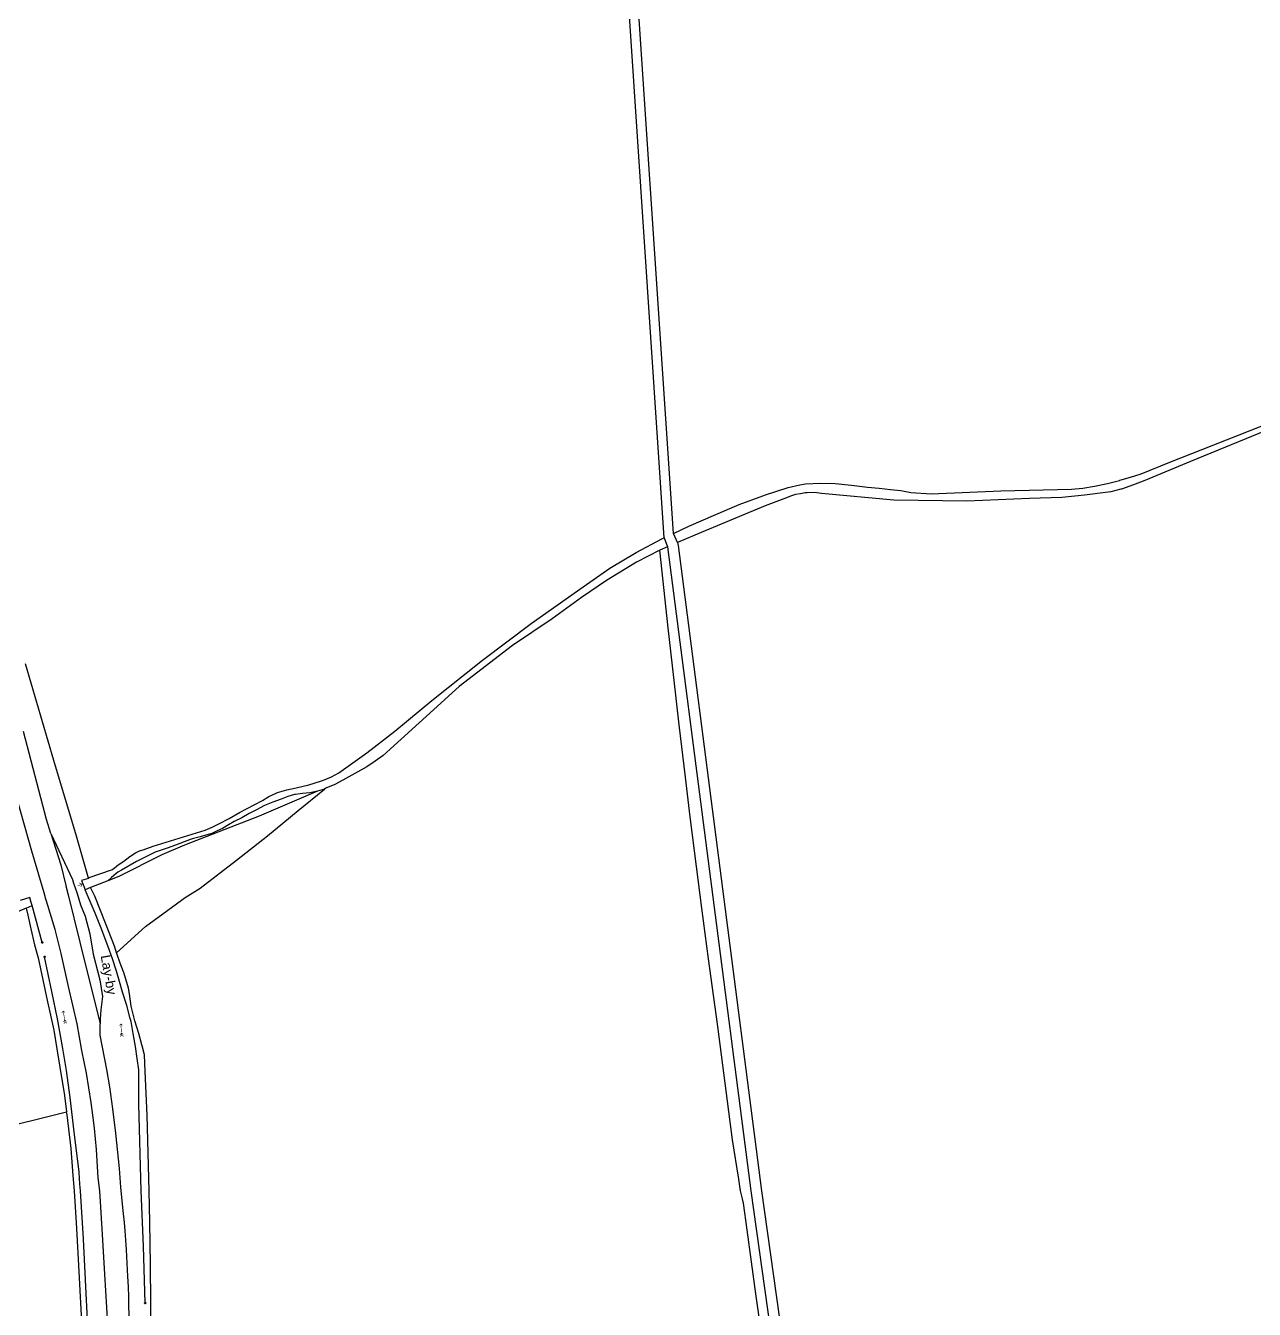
# Model space of a CAD drawing. Header units: millimetres. Extents: x 111502 to 977541, y 8702 to 1044108.
# Drawn here: x 975277.8 to 975661.1, y 477421.7 to 477822.1 of the extents above; entities that cross this region are included whole.
import ezdxf

# ---------------------------------------------------------------- set-up
doc = ezdxf.new("R2010")
doc.units = ezdxf.units.MM
doc.header["$LTSCALE"] = 0.25
doc.layers.add('X HVSS Site Background', color=8, linetype='Continuous')
doc.styles.add('OS Master Map$1$Standard', font='txt')

# ---------------------------------------------------------------- blocks, each defined once
blk = doc.blocks.new('OS Master Map$1$OSS17')
at = {"color": 8, "true_color": 0x707070, "const_width": 0.375, "flags": 128}
blk.add_lwpolyline([(0.188, 0), (0.181, 0.049), (0.162, 0.094), (0.133, 0.133), (0.094, 0.162), (0.049, 0.181), (0, 0.188), (-0.049, 0.181), (-0.094, 0.162), (-0.133, 0.133), (-0.162, 0.094), (-0.181, 0.049), (-0.188, 0), (-0.181, -0.049), (-0.162, -0.094), (-0.133, -0.133), (-0.094, -0.162), (-0.049, -0.181), (0, -0.188), (0.049, -0.181), (0.094, -0.162), (0.133, -0.133), (0.162, -0.094), (0.181, -0.049), (0.188, 0), (0.181, 0.049)], dxfattribs=at)
blk = doc.blocks.new('OS Master Map$1$OSS5')
at = {"color": 8, "true_color": 0x707070, "const_width": 0.174, "flags": 128}
blk.add_lwpolyline([(-0.5, 0), (0.5, 0)], dxfattribs=at)
blk = doc.blocks.new('OS Master Map$1$OSS6')
at = {"color": 8, "true_color": 0x707070, "const_width": 0.174, "flags": 128}
for points in [[(0.5, 0.5), (0, 0), (0.5, -0.5)], [(0, 0), (3.438, 0)], [(3.35, 0.5), (2.85, 0), (3.35, -0.5)], [(3.938, 0.5), (3.438, 0), (3.938, -0.5)]]:
    blk.add_lwpolyline(points, dxfattribs=at)
blk = doc.blocks.new('OS Master Map$1$OSS2')
at = {"color": 8, "true_color": 0x707070, "const_width": 0.174, "flags": 128}
for points in [[(0.707, 0.707), (0, 0), (0.707, -0.707)], [(1.42, 0), (0, 0)]]:
    blk.add_lwpolyline(points, dxfattribs=at)
blk = doc.blocks.new('OS MAP')
at = {"layer": 'X HVSS Site Background', "flags": 128}
for points in [[(489258.79, 242203.73), (489244.17, 242422.92)], [(489261.7, 242205.12), (489247.15, 242423.23)], [(489067.47, 242111.54), (489066.09, 242115.89), (489066.09, 242115.89), (489058.89, 242143.29)], [(489059.49, 242164.49), (489068.29, 242134.39), (489068.29, 242134.39), (489075.39, 242110.79), (489075.39, 242110.79), (489079.12, 242097.69)], [(489261.7, 242205.12), (489266.5, 242207.4), (489266.5, 242207.4), (489274.9, 242211), (489274.9, 242211), (489282.2, 242214.1), (489282.2, 242214.1), (489289.6, 242216.8), (489289.6, 242216.8), (489290.4, 242217.1), (489290.4, 242217.1), (489293.9, 242218.3), (489293.9, 242218.3), (489297.5, 242219.4), (489297.5, 242219.4), (489301.1, 242220.3), (489301.1, 242220.3), (489302.9, 242220.6), (489302.9, 242220.6), (489307.5, 242220.8), (489307.5, 242220.8), (489312.1, 242220.7), (489312.1, 242220.7), (489317.2, 242220.2), (489317.2, 242220.2), (489322.2, 242219.5), (489322.2, 242219.5), (489325.8, 242219.2), (489325.8, 242219.2), (489329.4, 242218.8), (489329.4, 242218.8), (489332.6, 242218.5), (489332.6, 242218.5), (489335.7, 242217.9), (489335.7, 242217.9), (489342.1, 242217.5), (489342.1, 242217.5), (489363.75, 242218.37), (489363.75, 242218.37), (489385.84, 242218.91), (489385.84, 242218.91), (489389.41, 242219.24), (489389.41, 242219.24), (489393.07, 242219.81), (489393.07, 242219.81), (489397.07, 242220.71), (489397.07, 242220.71), (489400.77, 242221.61), (489400.77, 242221.61), (489400.97, 242221.71), (489400.97, 242221.71), (489404.27, 242222.61), (489404.27, 242222.61), (489407.57, 242223.71), (489407.57, 242223.71), (489416.57, 242227.31), (489416.57, 242227.31), (489447.87, 242239.71)], [(489085.2, 241958.4), (489084.3, 241974), (489084.3, 241974), (489083.6, 241986.4), (489083.6, 241986.4), (489082.7, 242000), (489082.7, 242000), (489082.2, 242004.1), (489082.2, 242004.1), (489081.7, 242012.9), (489081.7, 242012.9), (489081.4, 242016.2), (489081.4, 242016.2), (489081.1, 242019.6), (489081.1, 242019.6), (489080.6, 242023.6), (489080.6, 242023.6), (489080, 242027.6), (489080, 242027.6), (489079.3, 242032.1), (489079.3, 242032.1), (489078.6, 242036.7), (489078.6, 242036.7), (489077.1, 242043.8), (489077.1, 242043.8), (489075.7, 242052.1), (489075.7, 242052.1), (489073, 242063.8), (489073, 242063.8), (489070.7, 242074.1), (489070.7, 242074.1), (489068.8, 242081.5), (489068.8, 242081.5), (489066.1, 242090.33), (489066.1, 242090.33), (489065.9, 242091), (489065.9, 242091), (489065.42, 242092.97), (489065.42, 242092.97), (489065.42, 242092.98), (489065.42, 242092.98), (489061.56, 242105.93), (489061.56, 242105.93), (489055.65, 242126.95)], [(489452.87, 242239.81), (489422.97, 242227.51), (489422.97, 242227.51), (489408.67, 242221.61), (489408.67, 242221.61), (489405.17, 242220.21), (489405.17, 242220.21), (489401.47, 242218.91), (489401.47, 242218.91), (489401.27, 242218.91), (489401.27, 242218.91), (489398.07, 242218.11), (489398.07, 242218.11), (489394.77, 242217.61), (489394.77, 242217.61), (489392.37, 242217.31), (489392.37, 242217.31), (489389.87, 242217.01), (489389.87, 242217.01), (489382.85, 242216.29), (489382.85, 242216.29), (489372.71, 242215.96), (489372.71, 242215.96), (489353.2, 242215.2), (489353.2, 242215.2), (489330.4, 242215.5), (489330.4, 242215.5), (489307.9, 242217.6), (489307.9, 242217.6), (489305.7, 242217.9), (489305.7, 242217.9), (489303.4, 242217.8), (489303.4, 242217.8), (489302.8, 242217.8), (489302.8, 242217.8), (489301.3, 242217.5), (489301.3, 242217.5), (489299.7, 242217.2), (489299.7, 242217.2), (489298.2, 242216.7), (489298.2, 242216.7), (489296.9, 242216.2), (489296.9, 242216.2), (489290.3, 242213.7), (489290.3, 242213.7), (489270.3, 242205.4), (489270.3, 242205.4), (489262.97, 242202.24)], [(489079.12, 242097.69), (489086.7, 242100.3), (489086.7, 242100.3), (489088.5, 242101.7), (489088.5, 242101.7), (489090.2, 242102.9), (489090.2, 242102.9), (489092.1, 242104.3), (489092.1, 242104.3), (489093.9, 242105.5), (489093.9, 242105.5), (489095.1, 242106.1), (489095.1, 242106.1), (489096.3, 242106.4), (489096.3, 242106.4), (489099.4, 242107.5), (489099.4, 242107.5), (489115.6, 242112.5), (489115.6, 242112.5), (489117.8, 242113.5), (489117.8, 242113.5), (489119.9, 242114.5), (489119.9, 242114.5), (489123.1, 242116.2), (489123.1, 242116.2), (489126.3, 242118), (489126.3, 242118), (489133.5, 242121.8), (489133.5, 242121.8), (489135.5, 242123), (489135.5, 242123), (489137.7, 242124.1), (489137.7, 242124.1), (489138.2, 242124.3), (489138.2, 242124.3), (489141.1, 242125.1), (489141.1, 242125.1), (489144, 242125.7), (489144, 242125.7), (489147.9, 242126.7), (489147.9, 242126.7), (489151.6, 242127.8), (489151.6, 242127.8), (489152.5, 242128.1), (489152.5, 242128.1), (489155, 242129.2), (489155, 242129.2), (489157.3, 242130.4), (489157.3, 242130.4), (489166, 242136.7), (489166, 242136.7), (489174.8, 242143.4), (489174.8, 242143.4), (489186.3, 242153), (489186.3, 242153), (489202.1, 242165.6), (489202.1, 242165.6), (489217.3, 242177), (489217.3, 242177), (489233.5, 242188.4), (489233.5, 242188.4), (489241.8, 242194.3), (489241.8, 242194.3), (489250, 242199.1), (489250, 242199.1), (489258.3, 242203.5), (489258.3, 242203.5), (489258.79, 242203.73)], [(489258.79, 242203.73), (489259.83, 242200.89)], [(489262.97, 242202.24), (489261.7, 242205.12)], [(489257.47, 242199.87), (489250.1, 242196.1), (489250.1, 242196.1), (489240.8, 242190.4), (489240.8, 242190.4), (489233, 242185.1), (489233, 242185.1), (489223.8, 242178.5), (489223.8, 242178.5), (489211.5, 242170.1), (489211.5, 242170.1), (489194.8, 242157.3), (489194.8, 242157.3), (489182.4, 242146), (489182.4, 242146), (489171.1, 242135.8), (489171.1, 242135.8), (489168.6, 242134.1), (489168.6, 242134.1), (489166, 242132.3), (489166, 242132.3), (489162.3, 242130.2), (489162.3, 242130.2), (489158.5, 242128.1), (489158.5, 242128.1), (489156, 242126.8), (489156, 242126.8), (489153.2, 242125.6), (489153.2, 242125.6), (489152.86, 242125.33)], [(489259.83, 242200.89), (489257.47, 242199.87)], [(489290.2, 241948.27), (489287.4, 241967.87), (489287.4, 241967.87), (489284.7, 241987.87), (489284.7, 241987.87), (489283.5, 241996.17), (489283.5, 241996.17), (489283.2, 241997.57), (489283.2, 241997.57), (489282.61, 242000), (489282.61, 242000), (489282.06, 242003.7), (489282.06, 242003.7), (489280.06, 242015.9), (489280.06, 242015.9), (489275.5, 242051.23), (489275.5, 242051.23), (489272.61, 242072.35), (489272.61, 242072.35), (489270.58, 242088.2), (489270.58, 242088.2), (489268.91, 242101.16), (489268.91, 242101.16), (489266.88, 242116.66), (489266.88, 242116.66), (489265.42, 242129.02), (489265.42, 242129.02), (489263.42, 242145.34), (489263.42, 242145.34), (489261.75, 242160.11), (489261.75, 242160.11), (489260.05, 242175.63), (489260.05, 242175.63), (489257.47, 242199.87)], [(489259.83, 242200.89), (489285.83, 242000), (489285.83, 242000), (489314.33, 241797.17), (489314.33, 241797.17), (489314.64, 241795.87)], [(489262.97, 242202.24), (489263.1, 242201.35), (489263.1, 242201.35), (489289.1, 242000), (489289.1, 242000), (489317.75, 241796.59), (489317.75, 241796.59), (489318.48, 241793.42)], [(489150.6, 242124.7), (489148.2, 242124.2), (489148.2, 242124.2), (489146, 242124), (489146, 242124), (489143.8, 242123.7), (489143.8, 242123.7), (489143.5, 242123.7), (489143.5, 242123.7), (489141.4, 242123), (489141.4, 242123), (489139.3, 242122.2), (489139.3, 242122.2), (489136.7, 242121.3), (489136.7, 242121.3), (489134.1, 242120.2), (489134.1, 242120.2), (489131.6, 242118.9), (489131.6, 242118.9), (489129.3, 242117.7), (489129.3, 242117.7), (489127, 242116.4), (489127, 242116.4), (489124.6, 242115.2), (489124.6, 242115.2), (489122.9, 242114.2), (489122.9, 242114.2), (489121, 242113.1), (489121, 242113.1), (489119.3, 242112.3), (489119.3, 242112.3), (489117.7, 242111.5), (489117.7, 242111.5), (489115.8, 242111), (489115.8, 242111), (489114, 242110.5), (489114, 242110.5), (489111.5, 242109.8), (489111.5, 242109.8), (489109, 242108.9), (489109, 242108.9), (489106.3, 242107.9), (489106.3, 242107.9), (489103.7, 242106.9), (489103.7, 242106.9), (489101.9, 242106.3), (489101.9, 242106.3), (489100, 242105.7), (489100, 242105.7), (489094.2, 242102.8), (489094.2, 242102.8), (489089.5, 242100), (489089.5, 242100), (489088.4, 242099.4), (489088.4, 242099.4), (489086.4, 242097.8), (489086.4, 242097.8), (489085.2, 242096.7)], [(489150.6, 242124.7), (489132.4, 242116.9), (489132.4, 242116.9), (489109.1, 242107.9), (489109.1, 242107.9), (489102.1, 242104.8), (489102.1, 242104.8), (489088.7, 242098.1), (489088.7, 242098.1), (489085.2, 242096.7)], [(489087.98, 242074.28), (489097, 242082.5), (489097, 242082.5), (489109.4, 242091.5), (489109.4, 242091.5), (489114, 242094.4), (489114, 242094.4), (489125.4, 242103.2), (489125.4, 242103.2), (489135, 242110.8), (489135, 242110.8), (489144.6, 242118.7), (489144.6, 242118.7), (489152.86, 242125.33)], [(489152.86, 242125.33), (489150.6, 242124.7)], [(489067.47, 242111.54), (489074.19, 242097.09), (489074.19, 242097.09), (489074.57, 242096), (489074.57, 242096), (489075.57, 242093.13), (489075.57, 242093.13), (489075.69, 242092.79), (489075.69, 242092.79), (489076.69, 242089.19), (489076.69, 242089.19), (489078.19, 242085.69), (489078.19, 242085.69), (489079.59, 242080.19), (489079.59, 242080.19), (489080.69, 242073.89), (489080.69, 242073.89), (489082.69, 242065.79), (489082.69, 242065.79), (489083.59, 242060.59), (489083.59, 242060.59), (489083.09, 242056.49), (489083.09, 242056.49), (489082.89, 242053.59), (489082.89, 242053.59), (489082.84, 242052.14)], [(489067.47, 242111.54), (489070.59, 242101.69), (489070.59, 242101.69), (489072.17, 242095.22), (489072.17, 242095.22), (489072.17, 242095.21), (489072.17, 242095.21), (489072.88, 242092.34), (489072.88, 242092.34), (489076.49, 242077.59), (489076.49, 242077.59), (489082.84, 242052.14)], [(489079.12, 242097.69), (489079.19, 242097.49), (489079.19, 242097.49), (489076.99, 242096.79)], [(489076.99, 242096.79), (489077.5, 242095.59), (489077.5, 242095.59), (489078.2, 242093.91)], [(489085.2, 242096.7), (489079.83, 242094.6)], [(489060.9, 242091.5), (489057.93, 242090.63)], [(489061.6, 242089), (489061.34, 242089.95), (489061.34, 242089.95), (489060.9, 242091.5)], [(489079.83, 242094.6), (489078.2, 242093.91)], [(489096.9, 241965), (489096.4, 241982.8), (489096.4, 241982.8), (489095.65, 242000), (489095.65, 242000), (489094.9, 242027.1), (489094.9, 242027.1), (489094.9, 242037.81), (489094.9, 242037.81), (489094.38, 242041.32), (489094.38, 242041.32), (489093.89, 242044.99), (489093.89, 242044.99), (489093.18, 242049.11), (489093.18, 242049.11), (489092.47, 242052.84), (489092.47, 242052.84), (489092.21, 242053.8), (489092.21, 242053.8), (489091.13, 242057.81), (489091.13, 242057.81), (489089.79, 242061.99), (489089.79, 242061.99), (489088.89, 242065.29), (489088.89, 242065.29), (489087.89, 242068.59), (489087.89, 242068.59), (489086.69, 242072.39), (489086.69, 242072.39), (489085.29, 242076.09), (489085.29, 242076.09), (489083.39, 242081.39), (489083.39, 242081.39), (489081.29, 242086.59), (489081.29, 242086.59), (489078.2, 242093.91)], [(489087.98, 242074.28), (489087.76, 242074.94), (489087.76, 242074.94), (489087.29, 242076.29), (489087.29, 242076.29), (489085.49, 242081.09), (489085.49, 242081.09), (489084.49, 242083.49), (489084.49, 242083.49), (489081.19, 242091.99), (489081.19, 242091.99), (489079.83, 242094.6)], [(489059.71, 242088.19), (489049.6, 242083.9)], [(489059.71, 242088.19), (489061.6, 242089)], [(489059.71, 242088.19), (489060.3, 242086), (489060.3, 242086), (489061.2, 242081.8), (489061.2, 242081.8), (489062.4, 242076.8), (489062.4, 242076.8), (489063.5, 242072.7), (489063.5, 242072.7), (489066.4, 242059), (489066.4, 242059), (489067.4, 242054.8), (489067.4, 242054.8), (489068.4, 242050.1), (489068.4, 242050.1), (489069.3, 242044.3), (489069.3, 242044.3), (489070.3, 242038.6), (489070.3, 242038.6), (489071.7, 242029.8), (489071.7, 242029.8), (489072.37, 242024.68)], [(489064.8, 242077.5), (489061.6, 242089)], [(489079, 241958), (489078.6, 241965.9), (489078.6, 241965.9), (489077.6, 241984.9), (489077.6, 241984.9), (489076.7, 242000), (489076.7, 242000), (489076.5, 242002.1), (489076.5, 242002.1), (489076.3, 242005.8), (489076.3, 242005.8), (489074.8, 242017.6), (489074.8, 242017.6), (489074.7, 242018.4), (489074.7, 242018.4), (489073.5, 242029.1), (489073.5, 242029.1), (489072.3, 242037.6), (489072.3, 242037.6), (489071.2, 242044.4), (489071.2, 242044.4), (489069.5, 242053.7), (489069.5, 242053.7), (489067.8, 242062.2), (489067.8, 242062.2), (489065.5, 242073)], [(489098.8, 241950.4), (489098.7, 241965.1), (489098.7, 241965.1), (489098.5, 241977), (489098.5, 241977), (489098.3, 241990.2), (489098.3, 241990.2), (489098.1, 242000), (489098.1, 242000), (489097.5, 242023.6), (489097.5, 242023.6), (489096.89, 242037.29), (489096.89, 242037.29), (489096.68, 242042.4), (489096.68, 242042.4), (489095.94, 242045.25), (489095.94, 242045.25), (489095.86, 242045.55), (489095.86, 242045.55), (489094.89, 242049.06), (489094.89, 242049.06), (489093.68, 242053.08), (489093.68, 242053.08), (489092.56, 242057.67), (489092.56, 242057.67), (489092, 242061.47), (489092, 242061.47), (489091.67, 242063.25), (489091.67, 242063.25), (489090.19, 242068.09), (489090.19, 242068.09), (489090.09, 242068.29), (489090.09, 242068.29), (489089.09, 242070.99), (489089.09, 242070.99), (489088.19, 242073.69), (489088.19, 242073.69), (489087.98, 242074.28)], [(489092.2, 241952.9), (489091.8, 241964.1), (489091.8, 241964.1), (489091.8, 241966.9), (489091.8, 241966.9), (489091.7, 241970.1), (489091.7, 241970.1), (489091.5, 241973.3), (489091.5, 241973.3), (489091.3, 241977.5), (489091.3, 241977.5), (489091.1, 241981.6), (489091.1, 241981.6), (489090.9, 241984.6), (489090.9, 241984.6), (489090.6, 241987.5), (489090.6, 241987.5), (489090.4, 241990.1), (489090.4, 241990.1), (489090.1, 241992.8), (489090.1, 241992.8), (489089.35, 242000), (489089.35, 242000), (489089.3, 242001.2), (489089.3, 242001.2), (489088.9, 242007), (489088.9, 242007), (489087.7, 242017.98), (489087.7, 242017.98), (489086.82, 242025.55), (489086.82, 242025.55), (489085.83, 242032.51), (489085.83, 242032.51), (489084.89, 242037.89), (489084.89, 242037.89), (489082.89, 242048.59), (489082.89, 242048.59), (489082.84, 242052.14)], [(488836.6, 241629.2), (488900.5, 241790), (488900.5, 241790), (488905.4, 241803.3), (488905.4, 241803.3), (488907.98, 241810.06), (488907.98, 241810.06), (488921.3, 241852.22), (488921.3, 241852.22), (488947.36, 241923.93), (488947.36, 241923.93), (488966.02, 241976.84), (488966.02, 241976.84), (488994.64, 242003.71), (488994.64, 242003.71), (489000, 242006.7), (489000, 242006.7), (489072.37, 242024.68)], [(489077.1, 241959.1), (489076.4, 241972.9), (489076.4, 241972.9), (489075.6, 241988.3), (489075.6, 241988.3), (489074.85, 242000), (489074.85, 242000), (489074.4, 242004.8), (489074.4, 242004.8), (489073.8, 242013.2), (489073.8, 242013.2), (489072.5, 242023.7), (489072.5, 242023.7), (489072.37, 242024.68)]]:
    blk.add_lwpolyline(points, dxfattribs=at)
at = {"layer": 'X HVSS Site Background'}
for name, p, rotation in [('OS Master Map$1$OSS2', (489077.19, 242095.69), 201.3), ('OS Master Map$1$OSS5', (489064.8, 242077.5), 15.49999999999999), ('OS Master Map$1$OSS5', (489065.5, 242073), 12), ('OS Master Map$1$OSS6', (489071.3, 242056.1), 280), ('OS Master Map$1$OSS6', (489089.29, 242052.09), 274.3), ('OS Master Map$1$OSS5', (489096.9, 241965), 179.9)]:
    blk.add_blockref(name, p, dxfattribs=dict(at, rotation=rotation))
for p in [(489064.8, 242077.5), (489065.5, 242073), (489096.9, 241965)]:
    blk.add_blockref('OS Master Map$1$OSS17', p, dxfattribs=at)
at = {"layer": 'X HVSS Site Background', "insert": (489082.09, 242073.19), "char_height": 3, "attachment_point": 7, "rotation": 280, "style": 'OS Master Map$1$Standard'}
blk.add_mtext('{\\farial|b0|i0|c0|p34;Lay-by}', dxfattribs=at)

msp = doc.modelspace()

# ---------------------------------------------------------------- block references
at = {"lineweight": 0}
msp.add_blockref('OS MAP', (486218.2, 235458.61), dxfattribs=at)

doc.saveas('drawing.dxf')
